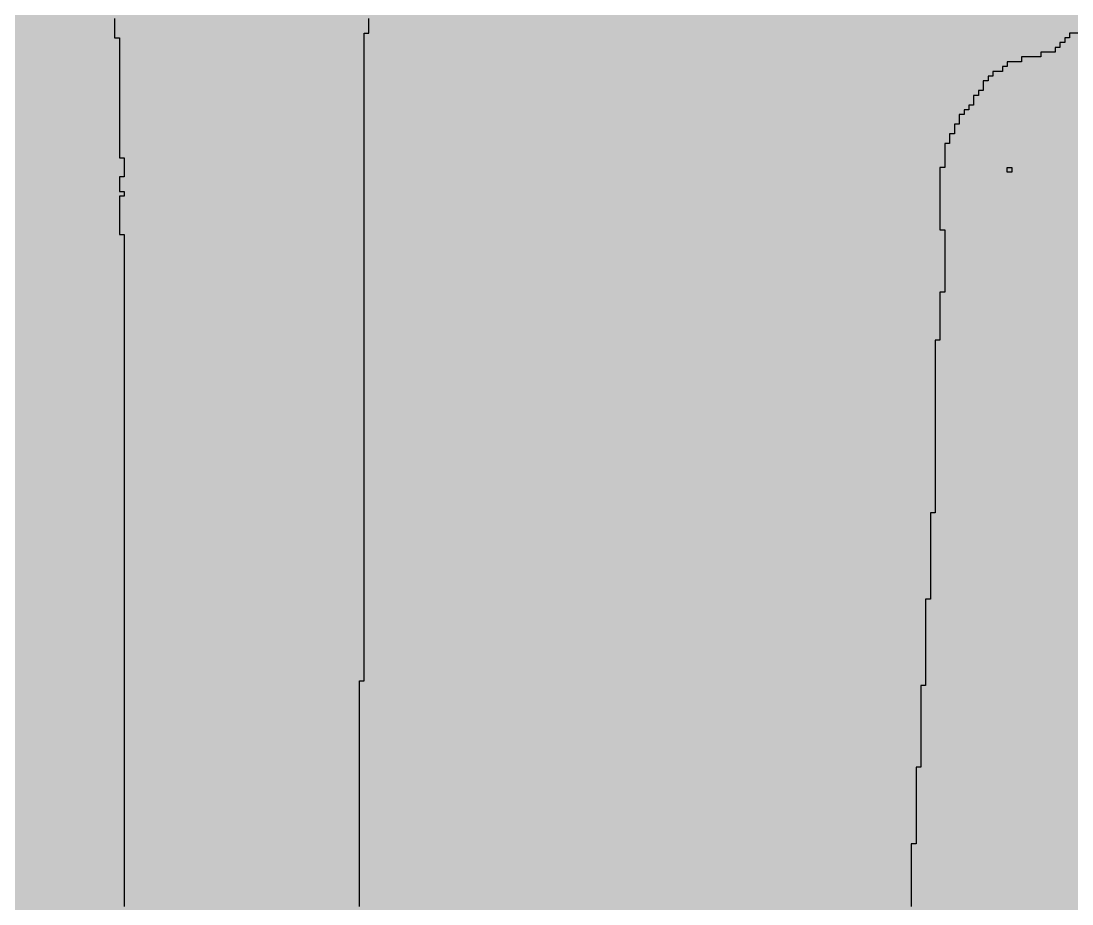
# Model space of a CAD drawing. Header units: millimetres. Extents: x 9.6 to 105, y 7.6 to 66.9.
# Drawn here: x 14.76 to 16.105, y 21.605 to 22.735 of the extents above; entities that cross this region are included whole.
import ezdxf

# ---------------------------------------------------------------- set-up
doc = ezdxf.new("R2010")
doc.units = ezdxf.units.MM
for name, color, linetype in [('BottomLayer', 5, 'Continuous'), ('BottomOverlay', 54, 'Continuous'), ('TopLayer', 1, 'Continuous')]:
    doc.layers.add(name, color=color, linetype=linetype)

msp = doc.modelspace()

# ---------------------------------------------------------------- hatches: boundary and pattern name
at = {"layer": 'BottomLayer'}
msp.add_hatch(color=5, dxfattribs=at).paths.add_polyline_path([(10.2868, 10.414), (18.669, 10.414), (18.669, 61.9242), (10.2868, 61.9242)])
at = {"layer": 'TopLayer'}
msp.add_hatch(color=1, dxfattribs=at).paths.add_polyline_path([(9.779, 11.049), (19.939, 11.049), (19.939, 35.814), (9.779, 35.814)])

# ---------------------------------------------------------------- linework, layer by layer
at = {"layer": 'BottomOverlay'}
for p, q in [((14.8797, 22.7383), (14.8797, 22.7322)), ((14.8797, 22.7322), (14.8797, 22.726)), ((15.2053, 22.7322), (15.2053, 22.7383)), ((15.2053, 22.726), (15.2053, 22.7322)), ((14.8797, 22.726), (14.8797, 22.7199)), ((14.8797, 22.7199), (14.8797, 22.7138)), ((14.8797, 22.7138), (14.8858, 22.7138)), ((14.8858, 22.7138), (14.8858, 22.7076)), ((15.1992, 22.7138), (15.1992, 22.7199)), ((15.1992, 22.7199), (15.2053, 22.7199)), ((15.1992, 22.7076), (15.1992, 22.7138)), ((15.2053, 22.7199), (15.2053, 22.726)), ((16.1023, 22.7138), (16.0962, 22.7138)), ((16.0962, 22.7138), (16.0962, 22.7076)), ((16.1146, 22.7199), (16.1023, 22.7199)), ((16.1023, 22.7199), (16.1023, 22.7138)), ((14.8858, 22.7076), (14.8858, 22.7015)), ((14.8858, 22.7015), (14.8858, 22.6953)), ((15.1992, 22.7015), (15.1992, 22.7076)), ((15.1992, 22.6953), (15.1992, 22.7015)), ((16.09, 22.7015), (16.0839, 22.7015)), ((16.0839, 22.7015), (16.0839, 22.6953)), ((16.0962, 22.7076), (16.09, 22.7076)), ((16.09, 22.7076), (16.09, 22.7015)), ((14.8858, 22.6953), (14.8858, 22.6892)), ((14.8858, 22.6892), (14.8858, 22.683)), ((15.1992, 22.6892), (15.1992, 22.6953)), ((15.1992, 22.683), (15.1992, 22.6892)), ((16.0655, 22.6892), (16.0409, 22.6892)), ((16.0409, 22.6892), (16.0409, 22.683)), ((16.0839, 22.6953), (16.0655, 22.6953)), ((16.0655, 22.6953), (16.0655, 22.6892)), ((14.8858, 22.683), (14.8858, 22.6769)), ((14.8858, 22.6769), (14.8858, 22.6707)), ((15.1992, 22.6769), (15.1992, 22.683)), ((15.1992, 22.6707), (15.1992, 22.6769)), ((16.0225, 22.6769), (16.0163, 22.6769)), ((16.0163, 22.6769), (16.0163, 22.6707)), ((16.0409, 22.683), (16.0225, 22.683)), ((16.0225, 22.683), (16.0225, 22.6769)), ((14.8858, 22.6707), (14.8858, 22.6646)), ((14.8858, 22.6646), (14.8858, 22.6585)), ((15.1992, 22.6646), (15.1992, 22.6707)), ((15.1992, 22.6585), (15.1992, 22.6646)), ((16.004, 22.6646), (15.9979, 22.6646)), ((15.9979, 22.6646), (15.9979, 22.6585)), ((16.0163, 22.6707), (16.004, 22.6707)), ((16.004, 22.6707), (16.004, 22.6646)), ((14.8858, 22.6585), (14.8858, 22.6523)), ((14.8858, 22.6523), (14.8858, 22.6462)), ((14.8858, 22.6462), (14.8858, 22.64)), ((15.1992, 22.6523), (15.1992, 22.6585)), ((15.1992, 22.6462), (15.1992, 22.6523)), ((15.1992, 22.64), (15.1992, 22.6462)), ((15.9917, 22.6462), (15.9856, 22.6462)), ((15.9856, 22.6462), (15.9856, 22.64)), ((15.9979, 22.6585), (15.9917, 22.6585)), ((15.9917, 22.6585), (15.9917, 22.6523)), ((15.9917, 22.6523), (15.9917, 22.6462)), ((14.8858, 22.64), (14.8858, 22.6339)), ((14.8858, 22.6339), (14.8858, 22.6277)), ((15.1992, 22.6339), (15.1992, 22.64)), ((15.1992, 22.6277), (15.1992, 22.6339)), ((15.9856, 22.64), (15.9794, 22.64)), ((15.9794, 22.64), (15.9794, 22.6339)), ((15.9794, 22.6339), (15.9794, 22.6277)), ((14.8858, 22.6277), (14.8858, 22.6216)), ((14.8858, 22.6216), (14.8858, 22.6155)), ((15.1992, 22.6216), (15.1992, 22.6277)), ((15.1992, 22.6155), (15.1992, 22.6216)), ((15.9733, 22.6216), (15.9672, 22.6216)), ((15.9672, 22.6216), (15.9672, 22.6155)), ((15.9794, 22.6277), (15.9733, 22.6277)), ((15.9733, 22.6277), (15.9733, 22.6216)), ((14.8858, 22.6155), (14.8858, 22.6093)), ((14.8858, 22.6093), (14.8858, 22.6032)), ((15.1992, 22.6093), (15.1992, 22.6155)), ((15.1992, 22.6032), (15.1992, 22.6093)), ((15.9672, 22.6155), (15.961, 22.6155)), ((15.961, 22.6155), (15.961, 22.6093)), ((15.961, 22.6093), (15.961, 22.6032)), ((14.8858, 22.6032), (14.8858, 22.597)), ((14.8858, 22.597), (14.8858, 22.5909)), ((15.1992, 22.597), (15.1992, 22.6032)), ((15.1992, 22.5909), (15.1992, 22.597)), ((15.961, 22.6032), (15.9549, 22.6032)), ((15.9549, 22.6032), (15.9549, 22.597)), ((15.9549, 22.597), (15.9549, 22.5909)), ((14.8858, 22.5909), (14.8858, 22.5847)), ((14.8858, 22.5847), (14.8858, 22.5786)), ((14.8858, 22.5786), (14.8858, 22.5724)), ((15.1992, 22.5847), (15.1992, 22.5909)), ((15.1992, 22.5786), (15.1992, 22.5847)), ((15.1992, 22.5724), (15.1992, 22.5786)), ((15.9487, 22.5786), (15.9426, 22.5786)), ((15.9426, 22.5786), (15.9426, 22.5724)), ((15.9549, 22.5909), (15.9487, 22.5909)), ((15.9487, 22.5909), (15.9487, 22.5847)), ((15.9487, 22.5847), (15.9487, 22.5786)), ((14.8858, 22.5724), (14.8858, 22.5663)), ((14.8858, 22.5663), (14.8858, 22.5602)), ((15.1992, 22.5663), (15.1992, 22.5724)), ((15.1992, 22.5602), (15.1992, 22.5663)), ((15.9426, 22.5724), (15.9426, 22.5663)), ((15.9426, 22.5663), (15.9426, 22.5602)), ((14.8858, 22.5602), (14.8919, 22.5602)), ((14.8919, 22.5602), (14.8919, 22.554)), ((14.8919, 22.554), (14.8919, 22.5479)), ((15.1992, 22.554), (15.1992, 22.5602)), ((15.1992, 22.5479), (15.1992, 22.554)), ((15.9426, 22.5602), (15.9426, 22.554)), ((15.9426, 22.554), (15.9426, 22.5479)), ((14.8919, 22.5479), (14.8919, 22.5417)), ((14.8919, 22.5417), (14.8919, 22.5356)), ((15.1992, 22.5417), (15.1992, 22.5479)), ((15.1992, 22.5356), (15.1992, 22.5417)), ((15.9426, 22.5479), (15.9364, 22.5479)), ((15.9364, 22.5479), (15.9364, 22.5417)), ((15.9364, 22.5417), (15.9364, 22.5356)), ((16.0225, 22.5417), (16.0225, 22.5479)), ((16.0225, 22.5479), (16.0286, 22.5479)), ((16.0286, 22.5417), (16.0225, 22.5417)), ((16.0286, 22.5479), (16.0286, 22.5417)), ((14.8919, 22.5356), (14.8858, 22.5356)), ((14.8858, 22.5356), (14.8858, 22.5294)), ((14.8858, 22.5294), (14.8858, 22.5233)), ((15.1992, 22.5294), (15.1992, 22.5356)), ((15.1992, 22.5233), (15.1992, 22.5294)), ((15.9364, 22.5356), (15.9364, 22.5294)), ((15.9364, 22.5294), (15.9364, 22.5233)), ((14.8858, 22.5233), (14.8858, 22.5171)), ((14.8858, 22.5171), (14.8919, 22.5171)), ((14.8919, 22.5171), (14.8919, 22.511)), ((15.1992, 22.5171), (15.1992, 22.5233)), ((15.1992, 22.511), (15.1992, 22.5171)), ((15.9364, 22.5233), (15.9364, 22.5171)), ((15.9364, 22.5171), (15.9364, 22.511)), ((14.8919, 22.511), (14.8858, 22.511)), ((14.8858, 22.511), (14.8858, 22.5049)), ((14.8858, 22.5049), (14.8858, 22.4987)), ((14.8858, 22.4987), (14.8858, 22.4926)), ((15.1992, 22.5049), (15.1992, 22.511)), ((15.1992, 22.4987), (15.1992, 22.5049)), ((15.1992, 22.4926), (15.1992, 22.4987)), ((15.9364, 22.511), (15.9364, 22.5049)), ((15.9364, 22.5049), (15.9364, 22.4987)), ((15.9364, 22.4987), (15.9364, 22.4926)), ((14.8858, 22.4926), (14.8858, 22.4864)), ((14.8858, 22.4864), (14.8858, 22.4803)), ((15.1992, 22.4864), (15.1992, 22.4926)), ((15.1992, 22.4803), (15.1992, 22.4864)), ((15.9364, 22.4926), (15.9364, 22.4864)), ((15.9364, 22.4864), (15.9364, 22.4803)), ((14.8858, 22.4803), (14.8858, 22.4741)), ((14.8858, 22.4741), (14.8858, 22.468)), ((15.1992, 22.4741), (15.1992, 22.4803)), ((15.1992, 22.468), (15.1992, 22.4741)), ((15.9364, 22.4803), (15.9364, 22.4741)), ((15.9364, 22.4741), (15.9364, 22.468)), ((14.8858, 22.468), (14.8858, 22.4618)), ((14.8858, 22.4618), (14.8919, 22.4618)), ((14.8919, 22.4618), (14.8919, 22.4557)), ((15.1992, 22.4618), (15.1992, 22.468)), ((15.1992, 22.4557), (15.1992, 22.4618)), ((15.9364, 22.468), (15.9426, 22.468)), ((15.9426, 22.468), (15.9426, 22.4618)), ((15.9426, 22.4618), (15.9426, 22.4557)), ((14.8919, 22.4557), (14.8919, 22.4496)), ((14.8919, 22.4496), (14.8919, 22.4434)), ((15.1992, 22.4496), (15.1992, 22.4557)), ((15.1992, 22.4434), (15.1992, 22.4496)), ((15.9426, 22.4557), (15.9426, 22.4496)), ((15.9426, 22.4496), (15.9426, 22.4434)), ((14.8919, 22.4434), (14.8919, 22.4373)), ((14.8919, 22.4373), (14.8919, 22.4311)), ((14.8919, 22.4311), (14.8919, 22.425)), ((15.1992, 22.4373), (15.1992, 22.4434)), ((15.1992, 22.4311), (15.1992, 22.4373)), ((15.1992, 22.425), (15.1992, 22.4311)), ((15.9426, 22.4434), (15.9426, 22.4373)), ((15.9426, 22.4373), (15.9426, 22.4311)), ((15.9426, 22.4311), (15.9426, 22.425)), ((14.8919, 22.425), (14.8919, 22.4188)), ((14.8919, 22.4188), (14.8919, 22.4127)), ((15.1992, 22.4188), (15.1992, 22.425)), ((15.1992, 22.4127), (15.1992, 22.4188)), ((15.9426, 22.425), (15.9426, 22.4188)), ((15.9426, 22.4188), (15.9426, 22.4127)), ((14.8919, 22.4127), (14.8919, 22.4066)), ((14.8919, 22.4066), (14.8919, 22.4004)), ((15.1992, 22.4066), (15.1992, 22.4127)), ((15.1992, 22.4004), (15.1992, 22.4066)), ((15.9426, 22.4127), (15.9426, 22.4066)), ((15.9426, 22.4066), (15.9426, 22.4004)), ((14.8919, 22.4004), (14.8919, 22.3943)), ((14.8919, 22.3943), (14.8919, 22.3881)), ((15.1992, 22.3943), (15.1992, 22.4004)), ((15.1992, 22.3881), (15.1992, 22.3943)), ((15.9426, 22.4004), (15.9426, 22.3943)), ((15.9426, 22.3943), (15.9426, 22.3881)), ((14.8919, 22.3881), (14.8919, 22.382)), ((14.8919, 22.382), (14.8919, 22.3758)), ((15.1992, 22.382), (15.1992, 22.3881)), ((15.1992, 22.3758), (15.1992, 22.382)), ((15.9426, 22.3881), (15.9364, 22.3881)), ((15.9364, 22.3881), (15.9364, 22.382)), ((15.9364, 22.382), (15.9364, 22.3758)), ((14.8919, 22.3758), (14.8919, 22.3697)), ((14.8919, 22.3697), (14.8919, 22.3635)), ((14.8919, 22.3635), (14.8919, 22.3574)), ((15.1992, 22.3697), (15.1992, 22.3758)), ((15.1992, 22.3635), (15.1992, 22.3697)), ((15.1992, 22.3574), (15.1992, 22.3635)), ((15.9364, 22.3758), (15.9364, 22.3697)), ((15.9364, 22.3697), (15.9364, 22.3635)), ((15.9364, 22.3635), (15.9364, 22.3574)), ((14.8919, 22.3574), (14.8919, 22.3513)), ((14.8919, 22.3513), (14.8919, 22.3451)), ((15.1992, 22.3513), (15.1992, 22.3574)), ((15.1992, 22.3451), (15.1992, 22.3513)), ((15.9364, 22.3574), (15.9364, 22.3513)), ((15.9364, 22.3513), (15.9364, 22.3451)), ((14.8919, 22.3451), (14.8919, 22.339)), ((14.8919, 22.339), (14.8919, 22.3328)), ((15.1992, 22.339), (15.1992, 22.3451)), ((15.1992, 22.3328), (15.1992, 22.339)), ((15.9364, 22.3451), (15.9364, 22.339)), ((15.9364, 22.339), (15.9364, 22.3328)), ((14.8919, 22.3328), (14.8919, 22.3267)), ((14.8919, 22.3267), (14.8919, 22.3205)), ((15.1992, 22.3267), (15.1992, 22.3328)), ((15.1992, 22.3205), (15.1992, 22.3267)), ((15.9364, 22.3267), (15.9303, 22.3267)), ((15.9303, 22.3267), (15.9303, 22.3205)), ((15.9364, 22.3328), (15.9364, 22.3267)), ((14.8919, 22.3205), (14.8919, 22.3144)), ((14.8919, 22.3144), (14.8919, 22.3082)), ((15.1992, 22.3144), (15.1992, 22.3205)), ((15.1992, 22.3082), (15.1992, 22.3144)), ((15.9303, 22.3205), (15.9303, 22.3144)), ((15.9303, 22.3144), (15.9303, 22.3082)), ((14.8919, 22.3082), (14.8919, 22.3021)), ((14.8919, 22.3021), (14.8919, 22.296)), ((14.8919, 22.296), (14.8919, 22.2898)), ((15.1992, 22.3021), (15.1992, 22.3082)), ((15.1992, 22.296), (15.1992, 22.3021)), ((15.1992, 22.2898), (15.1992, 22.296)), ((15.9303, 22.3082), (15.9303, 22.3021)), ((15.9303, 22.3021), (15.9303, 22.296)), ((15.9303, 22.296), (15.9303, 22.2898)), ((14.8919, 22.2898), (14.8919, 22.2837)), ((14.8919, 22.2837), (14.8919, 22.2775)), ((15.1992, 22.2837), (15.1992, 22.2898)), ((15.1992, 22.2775), (15.1992, 22.2837)), ((15.9303, 22.2898), (15.9303, 22.2837)), ((15.9303, 22.2837), (15.9303, 22.2775)), ((14.8919, 22.2775), (14.8919, 22.2714)), ((14.8919, 22.2714), (14.8919, 22.2652)), ((15.1992, 22.2714), (15.1992, 22.2775)), ((15.1992, 22.2652), (15.1992, 22.2714)), ((15.9303, 22.2775), (15.9303, 22.2714)), ((15.9303, 22.2714), (15.9303, 22.2652)), ((14.8919, 22.2652), (14.8919, 22.2591)), ((14.8919, 22.2591), (14.8919, 22.253)), ((15.1992, 22.2591), (15.1992, 22.2652)), ((15.1992, 22.253), (15.1992, 22.2591)), ((15.9303, 22.2652), (15.9303, 22.2591)), ((15.9303, 22.2591), (15.9303, 22.253)), ((14.8919, 22.253), (14.8919, 22.2468)), ((14.8919, 22.2468), (14.8919, 22.2407)), ((15.1992, 22.2468), (15.1992, 22.253)), ((15.1992, 22.2407), (15.1992, 22.2468)), ((15.9303, 22.253), (15.9303, 22.2468)), ((15.9303, 22.2468), (15.9303, 22.2407)), ((14.8919, 22.2407), (14.8919, 22.2345)), ((14.8919, 22.2345), (14.8919, 22.2284)), ((15.1992, 22.2345), (15.1992, 22.2407)), ((15.1992, 22.2284), (15.1992, 22.2345)), ((15.9303, 22.2407), (15.9303, 22.2345)), ((15.9303, 22.2345), (15.9303, 22.2284)), ((14.8919, 22.2284), (14.8919, 22.2222)), ((14.8919, 22.2222), (14.8919, 22.2161)), ((14.8919, 22.2161), (14.8919, 22.2099)), ((15.1992, 22.2222), (15.1992, 22.2284)), ((15.1992, 22.2161), (15.1992, 22.2222)), ((15.1992, 22.2099), (15.1992, 22.2161)), ((15.9303, 22.2284), (15.9303, 22.2222)), ((15.9303, 22.2222), (15.9303, 22.2161)), ((15.9303, 22.2161), (15.9303, 22.2099)), ((14.8919, 22.2099), (14.8919, 22.2038)), ((14.8919, 22.2038), (14.8919, 22.1977)), ((15.1992, 22.2038), (15.1992, 22.2099)), ((15.1992, 22.1977), (15.1992, 22.2038)), ((15.9303, 22.2099), (15.9303, 22.2038)), ((15.9303, 22.2038), (15.9303, 22.1977)), ((14.8919, 22.1977), (14.8919, 22.1915)), ((14.8919, 22.1915), (14.8919, 22.1854)), ((15.1992, 22.1915), (15.1992, 22.1977)), ((15.1992, 22.1854), (15.1992, 22.1915)), ((15.9303, 22.1977), (15.9303, 22.1915)), ((15.9303, 22.1915), (15.9303, 22.1854)), ((14.8919, 22.1854), (14.8919, 22.1792)), ((14.8919, 22.1792), (14.8919, 22.1731)), ((15.1992, 22.1792), (15.1992, 22.1854)), ((15.1992, 22.1731), (15.1992, 22.1792)), ((15.9303, 22.1854), (15.9303, 22.1792)), ((15.9303, 22.1792), (15.9303, 22.1731)), ((14.8919, 22.1731), (14.8919, 22.1669)), ((14.8919, 22.1669), (14.8919, 22.1608)), ((15.1992, 22.1669), (15.1992, 22.1731)), ((15.1992, 22.1608), (15.1992, 22.1669)), ((15.9303, 22.1731), (15.9303, 22.1669)), ((15.9303, 22.1669), (15.9303, 22.1608)), ((14.8919, 22.1608), (14.8919, 22.1546)), ((14.8919, 22.1546), (14.8919, 22.1485)), ((14.8919, 22.1485), (14.8919, 22.1424)), ((15.1992, 22.1546), (15.1992, 22.1608)), ((15.1992, 22.1485), (15.1992, 22.1546)), ((15.1992, 22.1424), (15.1992, 22.1485)), ((15.9303, 22.1608), (15.9303, 22.1546)), ((15.9303, 22.1546), (15.9303, 22.1485)), ((15.9303, 22.1485), (15.9303, 22.1424)), ((14.8919, 22.1424), (14.8919, 22.1362)), ((14.8919, 22.1362), (14.8919, 22.1301)), ((15.1992, 22.1362), (15.1992, 22.1424)), ((15.1992, 22.1301), (15.1992, 22.1362)), ((15.9303, 22.1424), (15.9303, 22.1362)), ((15.9303, 22.1362), (15.9303, 22.1301)), ((14.8919, 22.1301), (14.8919, 22.1239)), ((14.8919, 22.1239), (14.8919, 22.1178)), ((15.1992, 22.1239), (15.1992, 22.1301)), ((15.1992, 22.1178), (15.1992, 22.1239)), ((15.9303, 22.1301), (15.9303, 22.1239)), ((15.9303, 22.1239), (15.9303, 22.1178)), ((14.8919, 22.1178), (14.8919, 22.1116)), ((14.8919, 22.1116), (14.8919, 22.1055)), ((15.1992, 22.1116), (15.1992, 22.1178)), ((15.1992, 22.1055), (15.1992, 22.1116)), ((15.9303, 22.1178), (15.9303, 22.1116)), ((15.9303, 22.1116), (15.9303, 22.1055)), ((14.8919, 22.1055), (14.8919, 22.0993)), ((14.8919, 22.0993), (14.8919, 22.0932)), ((15.1992, 22.0993), (15.1992, 22.1055)), ((15.1992, 22.0932), (15.1992, 22.0993)), ((15.9303, 22.1055), (15.9242, 22.1055)), ((15.9242, 22.1055), (15.9242, 22.0993)), ((15.9242, 22.0993), (15.9242, 22.0932)), ((14.8919, 22.0932), (14.8919, 22.0871)), ((14.8919, 22.0871), (14.8919, 22.0809)), ((14.8919, 22.0809), (14.8919, 22.0748)), ((15.1992, 22.0871), (15.1992, 22.0932)), ((15.1992, 22.0809), (15.1992, 22.0871)), ((15.1992, 22.0748), (15.1992, 22.0809)), ((15.9242, 22.0932), (15.9242, 22.0871)), ((15.9242, 22.0871), (15.9242, 22.0809)), ((15.9242, 22.0809), (15.9242, 22.0748)), ((14.8919, 22.0748), (14.8919, 22.0686)), ((14.8919, 22.0686), (14.8919, 22.0625)), ((15.1992, 22.0686), (15.1992, 22.0748)), ((15.1992, 22.0625), (15.1992, 22.0686)), ((15.9242, 22.0748), (15.9242, 22.0686)), ((15.9242, 22.0686), (15.9242, 22.0625)), ((14.8919, 22.0625), (14.8919, 22.0563)), ((14.8919, 22.0563), (14.8919, 22.0502)), ((15.1992, 22.0563), (15.1992, 22.0625)), ((15.1992, 22.0502), (15.1992, 22.0563)), ((15.9242, 22.0625), (15.9242, 22.0563)), ((15.9242, 22.0563), (15.9242, 22.0502)), ((14.8919, 22.0502), (14.8919, 22.0441)), ((14.8919, 22.0441), (14.8919, 22.0379)), ((15.1992, 22.0441), (15.1992, 22.0502)), ((15.1992, 22.0379), (15.1992, 22.0441)), ((15.9242, 22.0502), (15.9242, 22.0441)), ((15.9242, 22.0441), (15.9242, 22.0379)), ((14.8919, 22.0379), (14.8919, 22.0318)), ((14.8919, 22.0318), (14.8919, 22.0256)), ((15.1992, 22.0318), (15.1992, 22.0379)), ((15.1992, 22.0256), (15.1992, 22.0318)), ((15.9242, 22.0379), (15.9242, 22.0318)), ((15.9242, 22.0318), (15.9242, 22.0256)), ((14.8919, 22.0256), (14.8919, 22.0195)), ((14.8919, 22.0195), (14.8919, 22.0133)), ((14.8919, 22.0133), (14.8919, 22.0072)), ((15.1992, 22.0195), (15.1992, 22.0256)), ((15.1992, 22.0133), (15.1992, 22.0195)), ((15.1992, 22.0072), (15.1992, 22.0133)), ((15.9242, 22.0256), (15.9242, 22.0195)), ((15.9242, 22.0195), (15.9242, 22.0133)), ((15.9242, 22.0133), (15.9242, 22.0072)), ((14.8919, 22.0072), (14.8919, 22.001)), ((14.8919, 22.001), (14.8919, 21.9949)), ((15.1992, 22.001), (15.1992, 22.0072)), ((15.1992, 21.9949), (15.1992, 22.001)), ((15.9242, 22.0072), (15.9242, 22.001)), ((15.9242, 22.001), (15.9242, 21.9949)), ((14.8919, 21.9949), (14.8919, 21.9888)), ((14.8919, 21.9888), (14.8919, 21.9826)), ((15.1992, 21.9888), (15.1992, 21.9949)), ((15.1992, 21.9826), (15.1992, 21.9888)), ((15.9242, 21.9949), (15.918, 21.9949)), ((15.918, 21.9949), (15.918, 21.9888)), ((15.918, 21.9888), (15.918, 21.9826)), ((14.8919, 21.9826), (14.8919, 21.9765)), ((14.8919, 21.9765), (14.8919, 21.9703)), ((15.1992, 21.9765), (15.1992, 21.9826)), ((15.1992, 21.9703), (15.1992, 21.9765)), ((15.918, 21.9826), (15.918, 21.9765)), ((15.918, 21.9765), (15.918, 21.9703)), ((14.8919, 21.9703), (14.8919, 21.9642)), ((14.8919, 21.9642), (14.8919, 21.958)), ((15.1992, 21.9642), (15.1992, 21.9703)), ((15.1992, 21.958), (15.1992, 21.9642)), ((15.918, 21.9703), (15.918, 21.9642)), ((15.918, 21.9642), (15.918, 21.958)), ((14.8919, 21.958), (14.8919, 21.9519)), ((14.8919, 21.9519), (14.8919, 21.9457)), ((15.1992, 21.9519), (15.1992, 21.958)), ((15.1992, 21.9457), (15.1992, 21.9519)), ((15.918, 21.958), (15.918, 21.9519)), ((15.918, 21.9519), (15.918, 21.9457)), ((14.8919, 21.9457), (14.8919, 21.9396)), ((14.8919, 21.9396), (14.8919, 21.9335)), ((14.8919, 21.9335), (14.8919, 21.9273)), ((15.1992, 21.9396), (15.1992, 21.9457)), ((15.1992, 21.9335), (15.1992, 21.9396)), ((15.1992, 21.9273), (15.1992, 21.9335)), ((15.918, 21.9457), (15.918, 21.9396)), ((15.918, 21.9396), (15.918, 21.9335)), ((15.918, 21.9335), (15.918, 21.9273)), ((14.8919, 21.9273), (14.8919, 21.9212)), ((14.8919, 21.9212), (14.8919, 21.915)), ((15.1992, 21.9212), (15.1992, 21.9273)), ((15.1992, 21.915), (15.1992, 21.9212)), ((15.918, 21.9273), (15.918, 21.9212)), ((15.918, 21.9212), (15.918, 21.915)), ((14.8919, 21.915), (14.8919, 21.9089)), ((14.8919, 21.9089), (14.8919, 21.9027)), ((15.1992, 21.9089), (15.1992, 21.915)), ((15.1992, 21.9027), (15.1992, 21.9089)), ((15.918, 21.915), (15.918, 21.9089)), ((15.918, 21.9089), (15.918, 21.9027)), ((14.8919, 21.9027), (14.8919, 21.8966)), ((14.8919, 21.8966), (14.8919, 21.8905)), ((15.1992, 21.8966), (15.1992, 21.9027)), ((15.1992, 21.8905), (15.1992, 21.8966)), ((15.918, 21.9027), (15.918, 21.8966)), ((15.918, 21.8966), (15.918, 21.8905)), ((14.8919, 21.8905), (14.8919, 21.8843)), ((14.8919, 21.8843), (14.8919, 21.8782)), ((15.193, 21.8843), (15.193, 21.8905)), ((15.193, 21.8905), (15.1992, 21.8905)), ((15.193, 21.8782), (15.193, 21.8843)), ((15.918, 21.8843), (15.9119, 21.8843)), ((15.9119, 21.8843), (15.9119, 21.8782)), ((15.918, 21.8905), (15.918, 21.8843)), ((14.8919, 21.8782), (14.8919, 21.872)), ((14.8919, 21.872), (14.8919, 21.8659)), ((14.8919, 21.8659), (14.8919, 21.8597)), ((15.193, 21.872), (15.193, 21.8782)), ((15.193, 21.8659), (15.193, 21.872)), ((15.193, 21.8597), (15.193, 21.8659)), ((15.9119, 21.8782), (15.9119, 21.872)), ((15.9119, 21.872), (15.9119, 21.8659)), ((15.9119, 21.8659), (15.9119, 21.8597)), ((14.8919, 21.8597), (14.8919, 21.8536)), ((14.8919, 21.8536), (14.8919, 21.8474)), ((15.193, 21.8536), (15.193, 21.8597)), ((15.193, 21.8474), (15.193, 21.8536)), ((15.9119, 21.8597), (15.9119, 21.8536)), ((15.9119, 21.8536), (15.9119, 21.8474)), ((14.8919, 21.8474), (14.8919, 21.8413)), ((14.8919, 21.8413), (14.8919, 21.8352)), ((15.193, 21.8413), (15.193, 21.8474)), ((15.193, 21.8352), (15.193, 21.8413)), ((15.9119, 21.8474), (15.9119, 21.8413)), ((15.9119, 21.8413), (15.9119, 21.8352)), ((14.8919, 21.8352), (14.8919, 21.829)), ((14.8919, 21.829), (14.8919, 21.8229)), ((15.193, 21.829), (15.193, 21.8352)), ((15.193, 21.8229), (15.193, 21.829)), ((15.9119, 21.8352), (15.9119, 21.829)), ((15.9119, 21.829), (15.9119, 21.8229)), ((14.8919, 21.8229), (14.8919, 21.8167)), ((14.8919, 21.8167), (14.8919, 21.8106)), ((15.193, 21.8167), (15.193, 21.8229)), ((15.193, 21.8106), (15.193, 21.8167)), ((15.9119, 21.8229), (15.9119, 21.8167)), ((15.9119, 21.8167), (15.9119, 21.8106)), ((14.8919, 21.8106), (14.8919, 21.8044)), ((14.8919, 21.8044), (14.8919, 21.7983)), ((14.8919, 21.7983), (14.8919, 21.7921)), ((15.193, 21.8044), (15.193, 21.8106)), ((15.193, 21.7983), (15.193, 21.8044)), ((15.193, 21.7921), (15.193, 21.7983)), ((15.9119, 21.8106), (15.9119, 21.8044)), ((15.9119, 21.8044), (15.9119, 21.7983)), ((15.9119, 21.7983), (15.9119, 21.7921)), ((14.8919, 21.7921), (14.8919, 21.786)), ((14.8919, 21.786), (14.8919, 21.7799)), ((15.193, 21.786), (15.193, 21.7921)), ((15.193, 21.7799), (15.193, 21.786)), ((15.9119, 21.7921), (15.9119, 21.786)), ((15.9119, 21.786), (15.9119, 21.7799)), ((14.8919, 21.7799), (14.8919, 21.7737)), ((14.8919, 21.7737), (14.8919, 21.7676)), ((15.193, 21.7737), (15.193, 21.7799)), ((15.193, 21.7676), (15.193, 21.7737)), ((15.9119, 21.7799), (15.9057, 21.7799)), ((15.9057, 21.7799), (15.9057, 21.7737)), ((15.9057, 21.7737), (15.9057, 21.7676)), ((14.8919, 21.7676), (14.8919, 21.7614)), ((14.8919, 21.7614), (14.8919, 21.7553)), ((15.193, 21.7614), (15.193, 21.7676)), ((15.193, 21.7553), (15.193, 21.7614)), ((15.9057, 21.7676), (15.9057, 21.7614)), ((15.9057, 21.7614), (15.9057, 21.7553)), ((14.8919, 21.7553), (14.8919, 21.7491)), ((14.8919, 21.7491), (14.8919, 21.743)), ((15.193, 21.7491), (15.193, 21.7553)), ((15.193, 21.743), (15.193, 21.7491)), ((15.9057, 21.7553), (15.9057, 21.7491)), ((15.9057, 21.7491), (15.9057, 21.743)), ((14.8919, 21.743), (14.8919, 21.7369)), ((14.8919, 21.7369), (14.8919, 21.7307)), ((14.8919, 21.7307), (14.8919, 21.7246)), ((15.193, 21.7369), (15.193, 21.743)), ((15.193, 21.7307), (15.193, 21.7369)), ((15.193, 21.7246), (15.193, 21.7307)), ((15.9057, 21.743), (15.9057, 21.7369)), ((15.9057, 21.7369), (15.9057, 21.7307)), ((15.9057, 21.7307), (15.9057, 21.7246)), ((14.8919, 21.7246), (14.8919, 21.7184)), ((14.8919, 21.7184), (14.8919, 21.7123)), ((15.193, 21.7184), (15.193, 21.7246)), ((15.193, 21.7123), (15.193, 21.7184)), ((15.9057, 21.7246), (15.9057, 21.7184)), ((15.9057, 21.7184), (15.9057, 21.7123)), ((14.8919, 21.7123), (14.8919, 21.7061)), ((14.8919, 21.7061), (14.8919, 21.7)), ((15.193, 21.7061), (15.193, 21.7123)), ((15.193, 21.7), (15.193, 21.7061)), ((15.9057, 21.7123), (15.9057, 21.7061)), ((15.9057, 21.7061), (15.9057, 21.7)), ((14.8919, 21.7), (14.8919, 21.6938)), ((14.8919, 21.6938), (14.8919, 21.6877)), ((15.193, 21.6938), (15.193, 21.7)), ((15.193, 21.6877), (15.193, 21.6938)), ((15.9057, 21.7), (15.9057, 21.6938)), ((15.9057, 21.6938), (15.9057, 21.6877)), ((14.8919, 21.6877), (14.8919, 21.6816)), ((14.8919, 21.6816), (14.8919, 21.6754)), ((15.193, 21.6816), (15.193, 21.6877)), ((15.193, 21.6754), (15.193, 21.6816)), ((15.9057, 21.6816), (15.8996, 21.6816)), ((15.8996, 21.6816), (15.8996, 21.6754)), ((15.9057, 21.6877), (15.9057, 21.6816)), ((14.8919, 21.6754), (14.8919, 21.6693)), ((14.8919, 21.6693), (14.8919, 21.6631)), ((15.193, 21.6693), (15.193, 21.6754)), ((15.193, 21.6631), (15.193, 21.6693)), ((15.8996, 21.6754), (15.8996, 21.6693)), ((15.8996, 21.6693), (15.8996, 21.6631)), ((14.8919, 21.6631), (14.8919, 21.657)), ((14.8919, 21.657), (14.8919, 21.6508)), ((14.8919, 21.6508), (14.8919, 21.6447)), ((15.193, 21.657), (15.193, 21.6631)), ((15.193, 21.6508), (15.193, 21.657)), ((15.193, 21.6447), (15.193, 21.6508)), ((15.8996, 21.6631), (15.8996, 21.657)), ((15.8996, 21.657), (15.8996, 21.6508)), ((15.8996, 21.6508), (15.8996, 21.6447)), ((14.8919, 21.6447), (14.8919, 21.6385)), ((14.8919, 21.6385), (14.8919, 21.6324)), ((15.193, 21.6385), (15.193, 21.6447)), ((15.193, 21.6324), (15.193, 21.6385)), ((15.8996, 21.6447), (15.8996, 21.6385)), ((15.8996, 21.6385), (15.8996, 21.6324)), ((14.8919, 21.6324), (14.8919, 21.6263)), ((14.8919, 21.6263), (14.8919, 21.6201)), ((15.193, 21.6263), (15.193, 21.6324)), ((15.193, 21.6201), (15.193, 21.6263)), ((15.8996, 21.6324), (15.8996, 21.6263)), ((15.8996, 21.6263), (15.8996, 21.6201)), ((14.8919, 21.6201), (14.8919, 21.614)), ((14.8919, 21.614), (14.8919, 21.6078)), ((15.193, 21.614), (15.193, 21.6201)), ((15.193, 21.6078), (15.193, 21.614)), ((15.8996, 21.6201), (15.8996, 21.614)), ((15.8996, 21.614), (15.8996, 21.6078)), ((14.8919, 21.6078), (14.8919, 21.6017)), ((15.193, 21.6017), (15.193, 21.6078)), ((15.8996, 21.6078), (15.8996, 21.6017))]:
    msp.add_line(p, q, dxfattribs=at)

doc.saveas('drawing.dxf')
